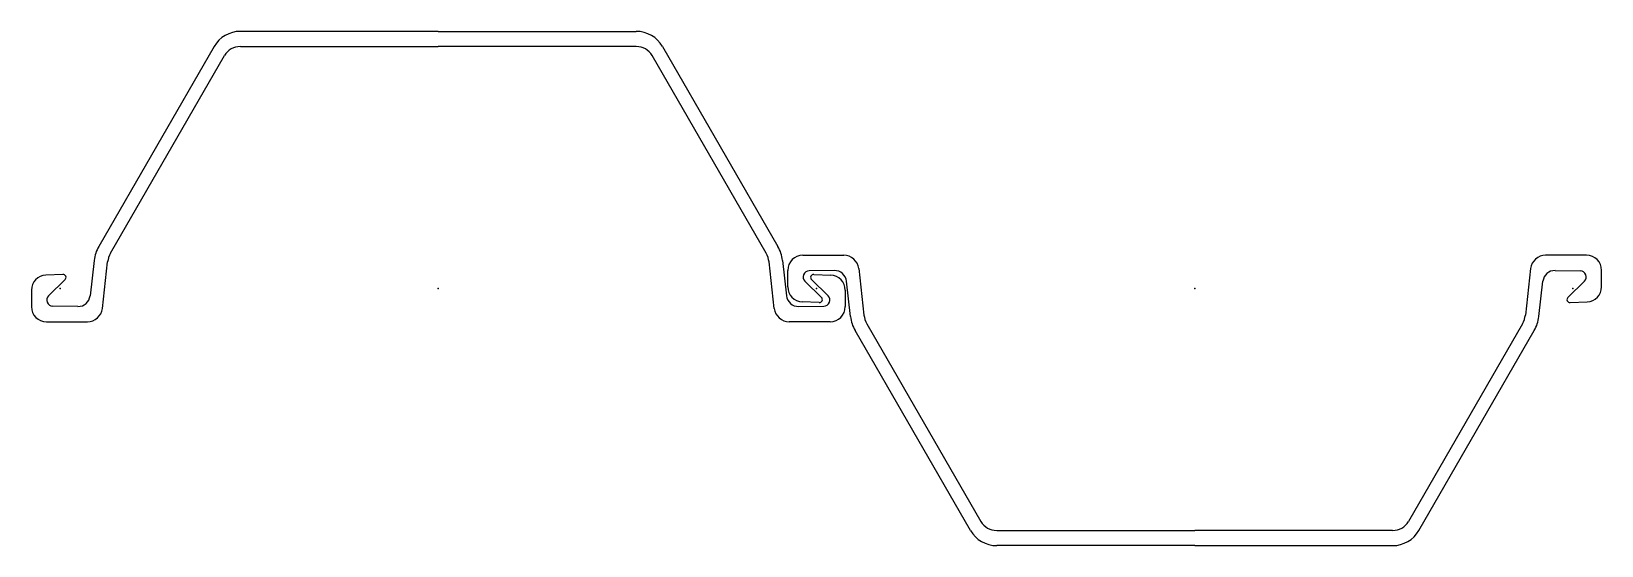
# Model space of a CAD drawing. Extents: x -19 to 1019, y -170 to 170.
import ezdxf

# ---------------------------------------------------------------- set-up
doc = ezdxf.new("R2010")
doc.units = 0
doc.header["$MEASUREMENT"] = 0
doc.layers.get('0').update_dxf_attribs({"color": 5, "linetype": 'CONTINUOUS'})

msp = doc.modelspace()

# ---------------------------------------------------------------- linework, layer by layer
at = {"linetype": 'Continuous'}
for p, q in [((250, 170), (119.11703, 170)), ((250, 170), (380.88297, 170)), ((101.7965, 159.99997), (25.50417, 27.85736)), ((119.12794, 160), (250, 160)), ((380.87207, 160), (250, 160)), ((398.20349, 159.99997), (474.49582, 27.85736)), ((33.3047, 23.35992), (108.73583, 154.00035)), ((466.69531, 23.35992), (391.26416, 154.00035)), ((491, 22), (517.99438, 22)), ((1009, 22), (982.00562, 22)), ((22.43954, 18.54311), (19.81218, -4.78782)), ((27.9314, -13.12068), (31.38932, 17.5405)), ((472.0686, -13.12068), (468.61069, 17.5405)), ((477.56046, 18.54311), (480.18781, -4.78782)), ((481, 1.12278), (481, 12)), ((511.74304, 11.89169), (495.11279, 11.64347)), ((527.9314, 13.12068), (531.38934, -17.5405)), ((972.0686, 13.12068), (968.61066, -17.5405)), ((988.25696, 11.89169), (1004.88721, 11.64347)), ((1019, 1.12278), (1019, 12)), ((1.81038, 9.3004), (-9.38433, 8.86983)), ((-7.62247, -4.78242), (3.28472, 5.87112)), ((492.37753, 4.78242), (503.28473, -5.87112)), ((507.62247, -4.78242), (496.71527, 5.87112)), ((498.18964, 9.3004), (509.38434, 8.86983)), ((522.43951, -18.54311), (519.81219, 4.78782)), ((977.56049, -18.54311), (980.18781, 4.78782)), ((1007.6225, 4.78242), (996.71527, -5.87112)), ((-19, -1.12278), (-19, -12)), ((501.81036, -9.3004), (490.61566, -8.86983)), ((519, -1.12278), (519, -12)), ((998.18964, -9.3004), (1009.38434, -8.86983)), ((11.74304, -11.89169), (-4.88721, -11.64347)), ((488.25696, -11.89169), (504.88721, -11.64347)), ((-9, -22), (17.99439, -22)), ((509, -22), (482.00562, -22)), ((601.79651, -159.99997), (525.50415, -27.85736)), ((533.30469, -23.35992), (608.73584, -154.00035)), ((966.69531, -23.35992), (891.26416, -154.00035)), ((898.20349, -159.99997), (974.49585, -27.85736)), ((619.12793, -160), (750, -160)), ((880.87207, -160), (750, -160)), ((750, -170), (619.117, -170)), ((750, -170), (880.883, -170))]:
    msp.add_line(p, q, dxfattribs=at)
for centre, radius, start, end in [((119.11703, 150), 20, 90, 150.0001), ((380.88297, 150), 20, 29.9999, 90), ((119.12794, 148), 12, 90, 149.99807), ((380.87207, 148), 12, 30.00196, 90), ((46.28879, 15.85739), 24, 150.00008, 173.57484), ((46.29482, 15.85948), 15, 149.99807, 173.56546), ((453.70517, 15.85948), 15, 6.43454, 30.0019), ((453.71121, 15.85739), 24, 6.42516, 29.99994), ((491, 12), 10, 90, 180), ((517.99438, 12), 10, 6.43454, 90), ((982.00562, 12), 10, 90, 173.56546), ((1009, 12), 10, 0, 90), ((495.17249, 7.64392), 4, 90.85506, 225.67409), ((511.86243, 3.89258), 8, 6.42514, 90.85506), ((988.13757, 3.89258), 8, 89.14494, 173.57486), ((1004.82751, 7.64392), 4, 314.32622, 89.14494), ((-9, -1.12278), 10, 92.2026, 180), ((1.88724, 7.30188), 2, 314.32596, 92.2026), ((491, 1.12278), 10, 180, 267.79736), ((498.11276, 7.30188), 2, 87.79719, 225.67378), ((509, -1.12278), 10, 0, 87.79736), ((1009, 1.12278), 10, 272.20264, 0), ((-4.82751, -7.64392), 4, 134.32596, 269.1449), ((11.86243, -3.89258), 8, 269.1449, 353.57484), ((488.13757, -3.89258), 8, 186.42514, 270.85506), ((501.88724, -7.30188), 2, 267.79719, 45.67378), ((504.82751, -7.64392), 4, 270.85506, 45.67409), ((998.11273, -7.30188), 2, 134.32559, 272.20369), ((-9, -12), 10, 180, 270), ((17.99439, -12), 10, 270, 353.56546), ((482.00562, -12), 10, 186.43454, 270), ((509, -12), 10, 270, 0), ((546.28882, -15.85739), 24, 186.42515, 209.99987), ((546.2948, -15.85948), 15, 186.43456, 210.00195), ((953.7052, -15.85948), 15, 329.99805, 353.56544), ((953.71118, -15.85739), 24, 330.00013, 353.57485), ((619.12793, -148), 12, 210.00196, 270), ((880.87207, -148), 12, 270, 329.99804), ((619.117, -150), 20, 209.99994, 270), ((880.883, -150), 20, 270, 330.00006)]:
    msp.add_arc(centre, radius, start, end, dxfattribs=at)
for p in [(0, 0), (250, 0), (500, 0), (750, 0), (1000, 0)]:
    msp.add_point(p, dxfattribs=at)

doc.saveas('drawing.dxf')
